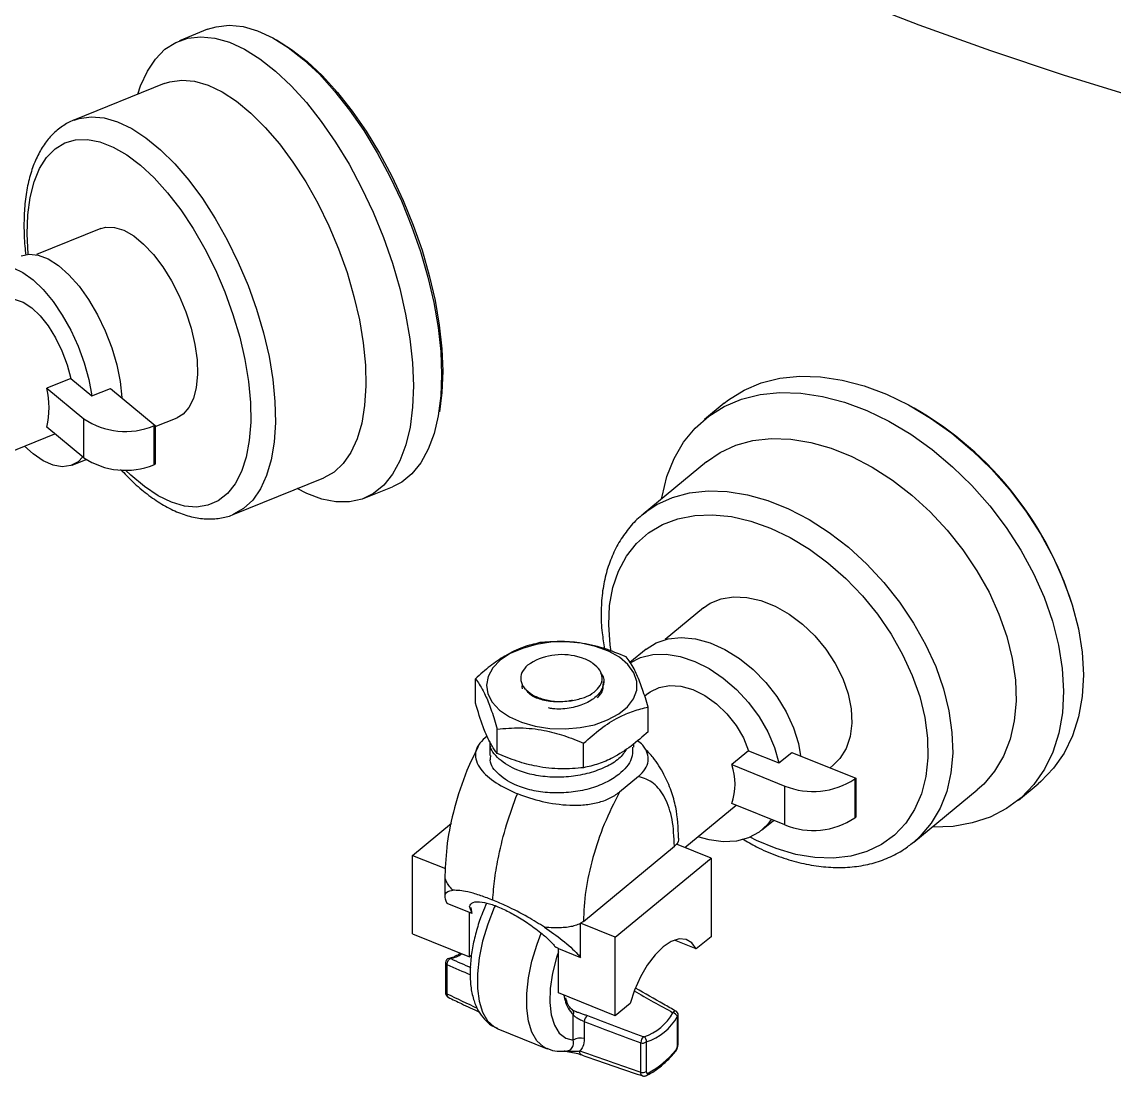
# Model space of a CAD drawing. Header units: millimetres. Extents: x 0 to 6631, y 0 to 4689.
# Drawn here: x 4235.7 to 4366.4, y 3549 to 3675.2 of the extents above; entities that cross this region are included whole.
import ezdxf

# ---------------------------------------------------------------- set-up
doc = ezdxf.new("R2010")
doc.units = ezdxf.units.MM
doc.header["$LTSCALE"] = 13
doc.layers.add('几何体', color=7, linetype='Continuous')

msp = doc.modelspace()

# ---------------------------------------------------------------- linework, layer by layer
at = {"layer": '几何体'}
for p, q in [((4257.96, 3674.26), (4254.59, 3672.89)), ((4252.78, 3667.77), (4241.96, 3663.39)), ((4245.18, 3650.42), (4237.48, 3647.31)), ((4241.59, 3632.5), (4238.72, 3631.34)), ((4241.59, 3632.5), (4244.12, 3630.41)), ((4238.72, 3631.34), (4243.16, 3627.68)), ((4244.12, 3630.41), (4246.33, 3631.3)), ((4246.33, 3631.3), (4251.68, 3626.89)), ((4319.74, 3629.55), (4317.38, 3627.6)), ((4243.16, 3623.02), (4243.16, 3627.68)), ((4251.68, 3626.74), (4254.32, 3627.81)), ((4243.16, 3623.02), (4238.72, 3626.68)), ((4251.52, 3626.83), (4251.68, 3626.89)), ((4251.52, 3626.83), (4251.52, 3622.17)), ((4251.68, 3626.89), (4251.68, 3622.24)), ((4230.12, 3622.01), (4239.69, 3625.88)), ((4241.77, 3622.14), (4243.44, 3622.81)), ((4317.64, 3622.53), (4310.06, 3616.28)), ((4251.52, 3622.17), (4251.68, 3622.24)), ((4261.02, 3616.24), (4271.84, 3620.61)), ((4276.7, 3618.18), (4280.08, 3619.54)), ((4310.06, 3616.28), (4310.37, 3616.53)), ((4317.27, 3605.07), (4312.66, 3601.27)), ((4310.39, 3600.12), (4308.46, 3598.53)), ((4304.92, 3597.48), (4304.81, 3597.65)), ((4289.99, 3593.65), (4289.99, 3596.59)), ((4305.32, 3595.92), (4305.32, 3596.26)), ((4304.89, 3594.65), (4304.91, 3594.68)), ((4310.68, 3594.85), (4310.24, 3594.49)), ((4310.64, 3590.25), (4310.64, 3593.19)), ((4291.39, 3589.72), (4291.15, 3589.51)), ((4292.6, 3587.64), (4292.6, 3590.57)), ((4291.7, 3589.06), (4291.7, 3587.42)), ((4302.93, 3585.94), (4302.93, 3588.87)), ((4308.93, 3588.4), (4308.93, 3588.81)), ((4322.65, 3587.97), (4320.64, 3586.32)), ((4322.65, 3587.97), (4326.27, 3586.51)), ((4326.27, 3586.51), (4327.82, 3587.78)), ((4327.82, 3587.78), (4335.46, 3584.7)), ((4320.64, 3586.32), (4326.98, 3583.75)), ((4332.4, 3585.93), (4332.78, 3586.25)), ((4309.49, 3584.91), (4307.2, 3583.02)), ((4335.34, 3584.6), (4335.46, 3584.7)), ((4335.34, 3584.6), (4335.34, 3579.95)), ((4335.46, 3584.7), (4335.46, 3580.04)), ((4326.98, 3579.1), (4326.98, 3583.75)), ((4342.42, 3577.04), (4349.99, 3583.28)), ((4354.92, 3582.07), (4357.29, 3584.02)), ((4315.02, 3576.4), (4321.15, 3581.45)), ((4326.98, 3579.1), (4320.64, 3581.66)), ((4282.46, 3575.46), (4287.12, 3579.3)), ((4324.2, 3578.46), (4325.64, 3579.64)), ((4335.34, 3579.95), (4335.46, 3580.04)), ((4314.04, 3576.79), (4313.79, 3576.54)), ((4318.18, 3575.12), (4314.04, 3576.79)), ((4282.46, 3566.07), (4282.46, 3575.46)), ((4282.46, 3575.46), (4286.4, 3573.87)), ((4302.9, 3567.55), (4313.79, 3576.54)), ((4306.7, 3565.66), (4318.18, 3575.12)), ((4318.18, 3575.12), (4318.18, 3565.73)), ((4286.34, 3573.06), (4286.34, 3570.47)), ((4292.05, 3570.11), (4291.95, 3570.15)), ((4289.26, 3568.63), (4286.59, 3569.71)), ((4289.59, 3568.5), (4289.28, 3569.35)), ((4289.59, 3568.5), (4289.49, 3569.21)), ((4289.59, 3568.5), (4289.26, 3568.63)), ((4289.26, 3563.32), (4289.26, 3568.63)), ((4302.9, 3567.55), (4302.57, 3567.33)), ((4302.57, 3563.25), (4302.57, 3567.33)), ((4306.7, 3565.66), (4302.57, 3567.33)), ((4282.46, 3566.07), (4289.26, 3563.32)), ((4306.7, 3556.27), (4306.7, 3565.66)), ((4316.4, 3564.26), (4313.78, 3565.32)), ((4318.18, 3565.73), (4316.4, 3564.26)), ((4299.91, 3564.33), (4299.59, 3564.46)), ((4299.91, 3564.33), (4302.57, 3563.25)), ((4299.91, 3559.02), (4299.91, 3564.33)), ((4286.4, 3562.64), (4286.4, 3559.13)), ((4286.57, 3562.42), (4286.57, 3558.91)), ((4289.52, 3563.54), (4289.26, 3563.32)), ((4306.7, 3556.27), (4299.91, 3559.02)), ((4300.71, 3558.12), (4300.6, 3558.74)), ((4308.48, 3557.74), (4306.7, 3556.27)), ((4301.69, 3553.36), (4301.69, 3556.42)), ((4314.14, 3552.7), (4314.14, 3556.21)), ((4314.23, 3552.87), (4314.23, 3556.38)), ((4292.68, 3554.72), (4298.58, 3552.33)), ((4302.99, 3555.57), (4302.99, 3553.54)), ((4310.41, 3553.13), (4310.41, 3549.63)), ((4309.76, 3549.54), (4309.76, 3553.05))]:
    msp.add_line(p, q, dxfattribs=at)
at = {"layer": '几何体', "flags": 128}
for points in [[(4334.67, 3678.05), (4343.02, 3674.8), (4351.57, 3671.71), (4360.29, 3668.8), (4369.19, 3666.06), (4378.24, 3663.51), (4387.45, 3661.13), (4396.79, 3658.95), (4406.25, 3656.95), (4415.84, 3655.15), (4425.52, 3653.54), (4435.3, 3652.12), (4445.15, 3650.9), (4455.07, 3649.88), (4465.05, 3649.07), (4475.07, 3648.45), (4485.13, 3648.03), (4495.2, 3647.82), (4505.28, 3647.8)], [(4257.96, 3674.26), (4258.97, 3674.57), (4260.53, 3674.74), (4262.2, 3674.58), (4263.94, 3674.07), (4265.75, 3673.24), (4267.59, 3672.09), (4269.46, 3670.63), (4271.32, 3668.88), (4273.15, 3666.87), (4274.93, 3664.61), (4276.64, 3662.14), (4278.25, 3659.48), (4279.76, 3656.67), (4281.13, 3653.75), (4282.36, 3650.73), (4283.42, 3647.68), (4284.31, 3644.61), (4285.02, 3641.57), (4285.53, 3638.6), (4285.84, 3635.73), (4285.94, 3632.99), (4285.84, 3630.42), (4285.54, 3628.05), (4285.04, 3625.91), (4284.34, 3624.03), (4283.45, 3622.42), (4282.39, 3621.11), (4281.17, 3620.11), (4280.08, 3619.54)], [(4249.62, 3666.49), (4249.95, 3667.5), (4250.75, 3669.25), (4251.72, 3670.71), (4252.86, 3671.87), (4254.16, 3672.7), (4255.6, 3673.21), (4257.16, 3673.38), (4258.82, 3673.21), (4260.57, 3672.71), (4262.37, 3671.88), (4264.22, 3670.72), (4266.08, 3669.26), (4267.94, 3667.52), (4269.77, 3665.5), (4271.55, 3663.25), (4273.26, 3660.77), (4274.88, 3658.12), (4276.38, 3655.31), (4277.76, 3652.38), (4278.98, 3649.37), (4280.05, 3646.31), (4280.94, 3643.25), (4281.64, 3640.21), (4282.15, 3637.23), (4282.46, 3634.36), (4282.57, 3631.62), (4282.47, 3629.06), (4282.17, 3626.69), (4281.66, 3624.55), (4280.96, 3622.66), (4280.08, 3621.05), (4279.02, 3619.74), (4277.8, 3618.75), (4276.43, 3618.08), (4274.93, 3617.74), (4273.31, 3617.74), (4271.61, 3618.07), (4269.83, 3618.74), (4268.68, 3619.33)], [(4266.09, 3673.05), (4266.2, 3672.99), (4268.01, 3671.86), (4269.85, 3670.42), (4271.68, 3668.7), (4273.48, 3666.72), (4275.23, 3664.49), (4276.92, 3662.06), (4278.51, 3659.45), (4279.99, 3656.68), (4281.34, 3653.8), (4282.55, 3650.84), (4283.6, 3647.83), (4284.47, 3644.81), (4285.17, 3641.82), (4285.67, 3638.89), (4285.98, 3636.06), (4286.08, 3633.37), (4285.98, 3630.84), (4285.69, 3628.52)], [(4252.78, 3667.77), (4253.43, 3667.99), (4254.86, 3668.18), (4256.4, 3668.05), (4258.02, 3667.57), (4259.7, 3666.77), (4261.41, 3665.65), (4263.14, 3664.23), (4264.86, 3662.53), (4266.54, 3660.58), (4268.16, 3658.39), (4269.7, 3656), (4271.13, 3653.45), (4272.45, 3650.76), (4273.61, 3647.99), (4274.63, 3645.16), (4275.46, 3642.31), (4276.12, 3639.5), (4276.58, 3636.75), (4276.83, 3634.1), (4276.89, 3631.6), (4276.74, 3629.27), (4276.39, 3627.15), (4275.84, 3625.27), (4275.1, 3623.66), (4274.18, 3622.33), (4273.09, 3621.31), (4271.85, 3620.62), (4271.84, 3620.61)], [(4242, 3663.41), (4242.61, 3663.61), (4244.04, 3663.81), (4245.58, 3663.67), (4247.2, 3663.2), (4248.88, 3662.4), (4250.59, 3661.28), (4252.32, 3659.86), (4254.04, 3658.16), (4255.72, 3656.2), (4257.34, 3654.01), (4258.88, 3651.63), (4260.31, 3649.07), (4261.63, 3646.39), (4262.79, 3643.61), (4263.81, 3640.78), (4264.64, 3637.94), (4265.3, 3635.12), (4265.76, 3632.37), (4266.01, 3629.73), (4266.07, 3627.22), (4265.92, 3624.89), (4265.57, 3622.78), (4265.02, 3620.9), (4264.28, 3619.28), (4263.36, 3617.96), (4262.27, 3616.94), (4261.04, 3616.25)], [(4236.51, 3647.37), (4236.38, 3649.8), (4236.45, 3652.08), (4236.73, 3654.16), (4237.2, 3656.02), (4237.86, 3657.62), (4238.7, 3658.94), (4239.71, 3659.96), (4240.87, 3660.67), (4242.17, 3661.05), (4243.58, 3661.09), (4245.08, 3660.8), (4246.66, 3660.18), (4248.28, 3659.25), (4249.93, 3658.01), (4251.57, 3656.48), (4253.18, 3654.69), (4254.74, 3652.66), (4256.23, 3650.43), (4257.62, 3648.02), (4258.89, 3645.48), (4260.02, 3642.85), (4260.99, 3640.15), (4261.8, 3637.45), (4262.42, 3634.76), (4262.85, 3632.15), (4263.08, 3629.63), (4263.11, 3627.27), (4262.94, 3625.08), (4262.57, 3623.1), (4262, 3621.37), (4261.25, 3619.91), (4260.32, 3618.73), (4259.23, 3617.87), (4258, 3617.33), (4256.64, 3617.12), (4255.18, 3617.24), (4253.64, 3617.69), (4252.04, 3618.47), (4250.4, 3619.56), (4248.76, 3620.95), (4248.14, 3621.55)], [(4245.18, 3650.42), (4245.8, 3650.59), (4246.84, 3650.57), (4247.95, 3650.22), (4249.12, 3649.55), (4250.31, 3648.58), (4251.48, 3647.34), (4252.6, 3645.86), (4253.64, 3644.19), (4254.56, 3642.37), (4255.35, 3640.46), (4255.98, 3638.51), (4256.43, 3636.58), (4256.69, 3634.72), (4256.74, 3632.98), (4256.6, 3631.42), (4256.26, 3630.09), (4255.73, 3629.01), (4255.03, 3628.23), (4254.32, 3627.81)], [(4235.66, 3647.17), (4236.6, 3647.37), (4237.71, 3647.25), (4238.89, 3646.79), (4240.12, 3646), (4241.36, 3644.91), (4242.58, 3643.54), (4243.73, 3641.93), (4244.78, 3640.13), (4245.71, 3638.2), (4246.49, 3636.18), (4247.1, 3634.14), (4247.51, 3632.14), (4247.72, 3630.22), (4247.73, 3630.15)], [(4229.68, 3640.17), (4229.71, 3640.83), (4229.91, 3642.37), (4230.31, 3643.68), (4230.89, 3644.72), (4231.64, 3645.46), (4232.54, 3645.89), (4233.57, 3645.98), (4234.69, 3645.74), (4235.87, 3645.17), (4237.08, 3644.29), (4238.3, 3643.13), (4239.47, 3641.71), (4240.58, 3640.08), (4241.59, 3638.27), (4242.47, 3636.35), (4243.2, 3634.36), (4243.75, 3632.36), (4244.12, 3630.41)], [(4233.81, 3641.84), (4234.09, 3641.93), (4234.96, 3641.94), (4235.92, 3641.61), (4236.92, 3640.96), (4237.92, 3640), (4238.89, 3638.79), (4239.77, 3637.37), (4240.54, 3635.8), (4241.15, 3634.15), (4241.59, 3632.5)], [(4319.74, 3629.55), (4320.26, 3629.96), (4322.11, 3631.11), (4324.17, 3631.97), (4326.39, 3632.53), (4328.77, 3632.77), (4331.26, 3632.7), (4333.84, 3632.31), (4336.48, 3631.61), (4339.14, 3630.62), (4341.79, 3629.33), (4344.41, 3627.77), (4346.95, 3625.95), (4349.39, 3623.9), (4351.7, 3621.65), (4353.85, 3619.21), (4355.81, 3616.62), (4357.56, 3613.91), (4359.09, 3611.12), (4360.36, 3608.27), (4361.36, 3605.41), (4362.09, 3602.56), (4362.53, 3599.76), (4362.69, 3597.05), (4362.54, 3594.46), (4362.11, 3592.02), (4361.39, 3589.75), (4360.39, 3587.69), (4359.13, 3585.87), (4357.61, 3584.3), (4357.29, 3584.02)], [(4312.25, 3618.09), (4312.3, 3618.4), (4312.88, 3620.76), (4313.74, 3622.92), (4314.87, 3624.87), (4316.27, 3626.57), (4317.9, 3628.01), (4319.75, 3629.16), (4321.8, 3630.03), (4324.03, 3630.58), (4326.41, 3630.82), (4328.9, 3630.75), (4331.48, 3630.36), (4334.12, 3629.67), (4336.78, 3628.67), (4339.43, 3627.38), (4342.05, 3625.82), (4344.59, 3624), (4347.03, 3621.95), (4349.34, 3619.7), (4351.49, 3617.26), (4353.45, 3614.67), (4355.2, 3611.97), (4356.72, 3609.17), (4357.99, 3606.33), (4359, 3603.46), (4359.73, 3600.61), (4360.17, 3597.82), (4360.32, 3595.1), (4360.18, 3592.51), (4359.75, 3590.07), (4359.03, 3587.8), (4358.03, 3585.75), (4356.76, 3583.92), (4355.25, 3582.35), (4353.51, 3581.05), (4351.55, 3580.04), (4349.41, 3579.33), (4347.1, 3578.93), (4344.66, 3578.84), (4344.61, 3578.85)], [(4317.64, 3622.53), (4319.27, 3623.66), (4321.14, 3624.51), (4323.18, 3625.06), (4325.37, 3625.31), (4327.69, 3625.23), (4330.08, 3624.85), (4332.53, 3624.15), (4335, 3623.16), (4337.45, 3621.88), (4339.86, 3620.34), (4342.17, 3618.55), (4344.37, 3616.55), (4346.42, 3614.35), (4348.29, 3611.99), (4349.96, 3609.5), (4351.41, 3606.92), (4352.6, 3604.29), (4353.54, 3601.63), (4354.19, 3598.99), (4354.56, 3596.41), (4354.64, 3593.92), (4354.43, 3591.56), (4353.92, 3589.35), (4353.14, 3587.33), (4352.08, 3585.54), (4350.77, 3583.99), (4349.99, 3583.28)], [(4243.04, 3623.12), (4242.47, 3622.54), (4241.59, 3622.07), (4240.58, 3621.93), (4239.47, 3622.12), (4238.3, 3622.64), (4237.08, 3623.47), (4236.05, 3624.41)], [(4310.37, 3616.53), (4311.69, 3617.41), (4313.56, 3618.26), (4315.6, 3618.82), (4317.8, 3619.06), (4320.11, 3618.99), (4322.51, 3618.6), (4324.96, 3617.91), (4327.43, 3616.91), (4329.88, 3615.64), (4332.28, 3614.09), (4334.59, 3612.31), (4336.79, 3610.3), (4338.84, 3608.1), (4340.72, 3605.74), (4342.39, 3603.25), (4343.83, 3600.67), (4345.03, 3598.04), (4345.96, 3595.38), (4346.61, 3592.75), (4346.98, 3590.16), (4347.06, 3587.67), (4346.85, 3585.31), (4346.35, 3583.1), (4345.56, 3581.09), (4344.5, 3579.29), (4343.19, 3577.74), (4342.38, 3577.01)], [(4306.23, 3599.86), (4306.12, 3600.63), (4305.93, 3603.04), (4306.03, 3605.34), (4306.42, 3607.49), (4307.09, 3609.47), (4308.04, 3611.23), (4309.24, 3612.76), (4310.68, 3614.03), (4312.34, 3615.02), (4314.19, 3615.72), (4316.21, 3616.11), (4318.35, 3616.19), (4320.6, 3615.97), (4322.92, 3615.43), (4325.27, 3614.6), (4327.61, 3613.47), (4329.92, 3612.08), (4332.15, 3610.44), (4334.27, 3608.57), (4336.26, 3606.51), (4338.07, 3604.29), (4339.69, 3601.93), (4341.08, 3599.48), (4342.23, 3596.97), (4343.12, 3594.44), (4343.73, 3591.93), (4344.06, 3589.48), (4344.1, 3587.12), (4343.86, 3584.88), (4343.32, 3582.82), (4342.51, 3580.94), (4341.44, 3579.29), (4340.11, 3577.89), (4338.56, 3576.76), (4336.8, 3575.91), (4334.87, 3575.37), (4332.78, 3575.13), (4330.58, 3575.2), (4328.29, 3575.58), (4325.95, 3576.27), (4323.6, 3577.25), (4322.85, 3577.63)], [(4317.27, 3605.07), (4318.07, 3605.62), (4319.38, 3606.16), (4320.86, 3606.39), (4322.45, 3606.32), (4324.12, 3605.94), (4325.82, 3605.27), (4327.49, 3604.31), (4329.09, 3603.11), (4330.57, 3601.7), (4331.9, 3600.11), (4333.02, 3598.39), (4333.92, 3596.6), (4334.56, 3594.77), (4334.92, 3592.98), (4335.01, 3591.26), (4334.8, 3589.66), (4334.31, 3588.24), (4333.56, 3587.04), (4332.78, 3586.25)], [(4310.39, 3600.12), (4311.6, 3600.89), (4313.02, 3601.36), (4314.6, 3601.52), (4316.3, 3601.35), (4318.06, 3600.86), (4319.83, 3600.07), (4321.56, 3599), (4323.2, 3597.68), (4324.71, 3596.14), (4326.04, 3594.44), (4327.15, 3592.61), (4328.02, 3590.72), (4328.61, 3588.82), (4328.87, 3587.36)], [(4302.51, 3590.74), (4304.23, 3591.09), (4305.78, 3591.65), (4307.12, 3592.37), (4308.17, 3593.23), (4308.9, 3594.19), (4309.28, 3595.22), (4309.3, 3596.27), (4308.94, 3597.31), (4308.23, 3598.28), (4307.2, 3599.15), (4305.89, 3599.88), (4304.35, 3600.44), (4302.64, 3600.82), (4300.84, 3600.98), (4299.02, 3600.94), (4297.25, 3600.68), (4295.6, 3600.22), (4294.15, 3599.59), (4292.95, 3598.79), (4292.05, 3597.87), (4291.5, 3596.87), (4291.3, 3595.82), (4291.47, 3594.78), (4292, 3593.77), (4292.88, 3592.84), (4294.05, 3592.04), (4295.49, 3591.39), (4297.12, 3590.92), (4298.89, 3590.65), (4300.71, 3590.58), (4302.51, 3590.74)], [(4308.48, 3598.5), (4309.73, 3599.13), (4311.2, 3599.47), (4312.79, 3599.51), (4314.48, 3599.23), (4316.22, 3598.65), (4317.95, 3597.79), (4319.63, 3596.66), (4321.21, 3595.3), (4322.65, 3593.75), (4323.9, 3592.04), (4324.95, 3590.23), (4325.74, 3588.37), (4326.27, 3586.51)], [(4295.62, 3595.38), (4295.57, 3595.67), (4295.57, 3595.79)], [(4310.68, 3594.85), (4310.88, 3595.01), (4311.95, 3595.55), (4313.19, 3595.78), (4314.55, 3595.69), (4315.98, 3595.28), (4317.42, 3594.57), (4318.8, 3593.6), (4320.06, 3592.39), (4321.15, 3591.01), (4322.03, 3589.52), (4322.65, 3587.97)], [(4325.36, 3579.75), (4324.95, 3579.2), (4323.9, 3578.23), (4322.65, 3577.54), (4321.21, 3577.15), (4319.63, 3577.07), (4317.95, 3577.3), (4316.59, 3577.69)], [(4292.34, 3569.44), (4292.24, 3569.21), (4291.46, 3567.22), (4290.85, 3565.19), (4290.44, 3563.2), (4290.22, 3561.3), (4290.22, 3559.55), (4290.43, 3558), (4290.85, 3556.69), (4291.45, 3555.66), (4292.23, 3554.95), (4292.68, 3554.72)], [(4298.58, 3552.33), (4298.13, 3552.57), (4297.35, 3553.28), (4296.75, 3554.3), (4296.33, 3555.61), (4296.12, 3557.17), (4296.12, 3558.92), (4296.33, 3560.82), (4296.75, 3562.81), (4297.36, 3564.83), (4297.85, 3566.14)], [(4316.4, 3564.26), (4315.87, 3565.01), (4315.17, 3565.41), (4314.34, 3565.47), (4313.41, 3565.16), (4312.44, 3564.51), (4311.47, 3563.55), (4310.54, 3562.33), (4309.71, 3560.91), (4309.01, 3559.35), (4308.48, 3557.74)], [(4299.91, 3563.92), (4299.69, 3563.25), (4299.21, 3561.36), (4298.94, 3559.54), (4298.89, 3557.86), (4299.06, 3556.38), (4299.44, 3555.15), (4300.02, 3554.21), (4300.78, 3553.61), (4301.69, 3553.36)], [(4302.63, 3551.62), (4302.59, 3551.64), (4302.55, 3551.68), (4302.51, 3551.75), (4302.49, 3551.83), (4302.48, 3551.94), (4302.48, 3552.06)]]:
    msp.add_lwpolyline(points, dxfattribs=at)
at = {"layer": '几何体'}
for centre, radius, start, end in [((4229.37, 3629.01), 9.63, 346.0226, 13.9774), ((4322.04, 3593.2), 41.17, 17.3629, 61.6451), ((4248.14, 3635.12), 8.96, 236.2195, 292.1561), ((4248.14, 3630.47), 8.96, 236.2195, 292.1561), ((4300.33, 3592.14), 7.33, 74.9624, 124.1164), ((4314.15, 3583.99), 6.89, 340.2722, 19.7278), ((4330.36, 3592.05), 8.96, 247.8439, 303.7805), ((4330.36, 3587.39), 8.96, 247.8439, 303.7805), ((4286.37, 3566.49), 3.44, 281.018, 305.4943), ((4286.9, 3562.64), 0.5, 98.5513, 180), ((4286.66, 3562.67), 0.266, 186.8731, 249.2648), ((4287.24, 3562.47), 0.671, 108.8052, 184.3863), ((4286.88, 3562.76), 0.374, 67.5794, 98.3855), ((4286.66, 3559.16), 0.258, 185.8912, 250.2467), ((4303.72, 3558.73), 3.07, 191.309, 228.757), ((4301.31, 3556.63), 0.443, 330.9543, 64.7622), ((4303.86, 3555.57), 0.865, 122.9214, 179.9248), ((4308.32, 3559.51), 6.02, 287.4556, 331.5523), ((4308.48, 3559.28), 6.44, 287.4556, 331.5523), ((4313.91, 3556.47), 0.346, 78.6037, 150.2985), ((4313.23, 3555.63), 1.08, 32.4071, 69.2931), ((4313.73, 3556.38), 0.5, 0, 60.5446), ((4314.02, 3556.39), 0.215, 305.2953, 357.4204), ((4302.52, 3552.13), 1.48, 71.491, 123.8953), ((4310.69, 3553.04), 0.926, 127.4827, 179.2851), ((4310, 3553.75), 0.742, 251.491, 303.8953), ((4309.89, 3553.28), 0.541, 344.1673, 64.402), ((4305.79, 3558.63), 10.41, 297.6874, 321.3205), ((4313.75, 3552.07), 0.183, 324.6048, 15.8154), ((4314.02, 3552.88), 0.215, 305.2953, 357.4204), ((4310, 3550.24), 0.742, 251.491, 303.8953), ((4310.27, 3549.45), 0.362, 296.9154, 354.3096)]:
    msp.add_arc(centre, radius, start, end, dxfattribs=at)
for centre, major_axis, ratio, start_param, end_param in [((4264.46, 3579.26), (51.61, -26.51), 0.095248, 5.203516, 5.265074), ((4264.79, 3579.48), (51.91, -26.24), 0.089048, 5.199608, 5.251669), ((4267.84, 3577.54), (78.09, -40.12), 0.095248, 5.00325, 5.05152), ((4335.85, 3550.75), (51.91, -26.24), 0.089048, 4.213732, 4.315144), ((4335.85, 3550.75), (60.08, -19.45), 0.087381, 4.170195, 4.298434), ((4335.61, 3550.5), (60.36, -19.23), 0.093376, 4.171657, 4.299897), ((4331.66, 3551.75), (91.34, -29.1), 0.093376, 4.417106, 4.500162)]:
    msp.add_ellipse(centre, major_axis=major_axis, ratio=ratio, start_param=start_param, end_param=end_param, dxfattribs=at)
for points, knots in [([(4242.02, 3663.41), (4241.99, 3663.4), (4241.47, 3663.25), (4240.57, 3662.69), (4239.38, 3661.73), (4238.37, 3660.48), (4237.52, 3659), (4236.84, 3657.27), (4236.35, 3655.31), (4236.06, 3653.15), (4235.97, 3650.81), (4236.03, 3648.83), (4236.18, 3647.61), (4236.22, 3647.25)], [0, 0, 0, 0, 0.006213, 0.104122, 0.201646, 0.300895, 0.403641, 0.510321, 0.62, 0.731147, 0.842441, 0.953318, 1, 1, 1, 1]), ([(4247.56, 3621.61), (4248.04, 3621.11), (4249.08, 3620.02), (4250.72, 3618.64), (4252.47, 3617.43), (4254.25, 3616.51), (4256.02, 3615.92), (4257.76, 3615.65), (4259.4, 3615.75), (4260.51, 3615.98), (4261.01, 3616.24), (4261.05, 3616.26)], [0, 0, 0, 0, 0.110477, 0.238887, 0.368128, 0.497917, 0.626861, 0.752846, 0.873898, 0.989881, 1, 1, 1, 1]), ([(4310.43, 3616.52), (4310.17, 3616.34), (4309.38, 3615.77), (4308.27, 3614.55), (4307.11, 3612.9), (4306.2, 3611.04), (4305.53, 3609.01), (4305.12, 3606.82), (4304.98, 3604.5), (4305.07, 3602.28), (4305.33, 3600.81), (4305.44, 3600.17)], [0, 0, 0, 0, 0.055764, 0.17502, 0.29423, 0.414019, 0.534879, 0.657005, 0.780304, 0.904498, 1, 1, 1, 1]), ([(4297.7, 3600.9), (4297.03, 3600.74), (4295.66, 3600.42), (4293.64, 3599.44), (4291.72, 3598.13), (4290.57, 3597.1), (4289.99, 3596.59)], [0, 0, 0, 0, 0.267276, 0.541818, 0.768445, 1, 1, 1, 1]), ([(4308.03, 3599.2), (4307.13, 3599.57), (4305.3, 3600.31), (4302.59, 3600.91), (4300.03, 3601.09), (4298.48, 3600.96), (4297.7, 3600.9)], [0, 0, 0, 0, 0.2672762, 0.5418181, 0.7684451, 1, 1, 1, 1]), ([(4301.61, 3593.99), (4302.1, 3594.1), (4303.09, 3594.3), (4304.24, 3594.95), (4304.99, 3595.77), (4305.23, 3596.69), (4304.93, 3597.62), (4304.1, 3598.45), (4303.11, 3598.97), (4302.43, 3599.16), (4302.23, 3599.22)], [0, 0, 0, 0, 0.132095, 0.264168, 0.396922, 0.532469, 0.668255, 0.806625, 0.945503, 1, 1, 1, 1]), ([(4310.64, 3593.19), (4310.53, 3593.56), (4310.21, 3594.64), (4309.64, 3596.27), (4308.86, 3598.05), (4308.34, 3598.78), (4308.03, 3599.2)], [0, 0, 0, 0, 0.131547, 0.383647, 0.643559, 1, 1, 1, 1]), ([(4296.22, 3598.21), (4295.96, 3597.92), (4295.44, 3597.35), (4295.34, 3596.37), (4295.78, 3595.43), (4296.73, 3594.64), (4298.07, 3594.09), (4299.63, 3593.82), (4300.85, 3593.86), (4301.48, 3593.97), (4301.61, 3593.99)], [0, 0, 0, 0, 0.1408, 0.281601, 0.422095, 0.560119, 0.697396, 0.832652, 0.966706, 1, 1, 1, 1]), ([(4289.99, 3596.59), (4290.3, 3596.16), (4290.82, 3595.44), (4291.59, 3593.67), (4292.16, 3592.05), (4292.49, 3590.94), (4292.6, 3590.57)], [0, 0, 0, 0, 0.356439, 0.608129, 0.868454, 1, 1, 1, 1]), ([(4304.95, 3597.28), (4305.06, 3597.12), (4305.44, 3596.59), (4305.3, 3595.56), (4304.53, 3594.41), (4303.07, 3593.5), (4301.22, 3593.01), (4299.65, 3592.89), (4298.9, 3593.06), (4298.73, 3593.09)], [0, 0, 0, 0, 0.073576, 0.248416, 0.424233, 0.600051, 0.774891, 0.951248, 1, 1, 1, 1]), ([(4295.74, 3595.62), (4295.75, 3595.6), (4295.82, 3595.5), (4295.89, 3595.39), (4295.95, 3595.3)], [0, 0, 0, 0, 0.154647, 1, 1, 1, 1]), ([(4301.61, 3593.99), (4301.45, 3593.96), (4300.7, 3593.81), (4299.28, 3593.76), (4297.62, 3594.09), (4296.44, 3594.66), (4296.14, 3595.14), (4296.03, 3595.32)], [0, 0, 0, 0, 0.071071, 0.33049, 0.588158, 0.845826, 1, 1, 1, 1]), ([(4305.22, 3595.92), (4305.24, 3595.69), (4305.29, 3595.12), (4304.83, 3594.61), (4304.55, 3594.31)], [0, 0, 0, 0, 0.400757, 1, 1, 1, 1]), ([(4292.6, 3587.64), (4292.49, 3587.78), (4292.17, 3588.2), (4291.6, 3589.16), (4290.82, 3590.96), (4290.3, 3592.66), (4289.99, 3593.65)], [0, 0, 0, 0, 0.131547, 0.383647, 0.643559, 1, 1, 1, 1]), ([(4302.93, 3588.87), (4303.61, 3589.47), (4304.97, 3590.68), (4306.99, 3591.96), (4308.91, 3592.79), (4310.06, 3593.05), (4310.64, 3593.19)], [0, 0, 0, 0, 0.267276, 0.541818, 0.768445, 1, 1, 1, 1]), ([(4292.6, 3590.57), (4293.51, 3590.64), (4295.34, 3590.79), (4298.04, 3590.5), (4300.61, 3589.83), (4302.15, 3589.19), (4302.93, 3588.87)], [0, 0, 0, 0, 0.267276, 0.541818, 0.768445, 1, 1, 1, 1]), ([(4310.64, 3590.25), (4309.97, 3589.65), (4308.6, 3588.45), (4306.58, 3587.16), (4304.67, 3586.34), (4303.51, 3586.07), (4302.93, 3585.94)], [0, 0, 0, 0, 0.2672762, 0.5418181, 0.7684451, 1, 1, 1, 1]), ([(4290.31, 3588.44), (4289.84, 3587.5), (4288.69, 3585.17), (4287.43, 3581.19), (4286.51, 3576.9), (4286.4, 3574.32), (4286.34, 3573.06)], [0, 0, 0, 0, 0.188198, 0.469478, 0.739949, 1, 1, 1, 1]), ([(4291.15, 3589.51), (4290.85, 3589.23), (4290.26, 3588.67), (4289.93, 3587.7), (4290.04, 3586.72), (4290.75, 3585.47), (4292.35, 3584.06), (4294.12, 3583.25), (4295.01, 3582.83)], [0, 0, 0, 0, 0.1274172, 0.2501178, 0.3708143, 0.5004071, 0.7495589, 1, 1, 1, 1]), ([(4308.07, 3588.19), (4307.8, 3587.79), (4307.24, 3586.95), (4305.58, 3585.99), (4303.63, 3585.25), (4301.42, 3584.84), (4299.15, 3584.76), (4296.95, 3585.02), (4294.65, 3585.69), (4292.73, 3586.92), (4291.68, 3588.16), (4291.78, 3588.84), (4291.79, 3588.9)], [0, 0, 0, 0, 0.092807, 0.191788, 0.291452, 0.389862, 0.489663, 0.588264, 0.687653, 0.835518, 0.984382, 1, 1, 1, 1]), ([(4308.79, 3588.4), (4308.79, 3587.93), (4308.78, 3586.77), (4307.46, 3585.28), (4305.6, 3584.11), (4303.62, 3583.37), (4301.42, 3582.96), (4299.15, 3582.88), (4296.95, 3583.14), (4294.66, 3583.82), (4292.7, 3585.05), (4291.64, 3586.42), (4291.8, 3587.22), (4291.84, 3587.41)], [0, 0, 0, 0, 0.084258, 0.209227, 0.292575, 0.376497, 0.459363, 0.543401, 0.626428, 0.710119, 0.834629, 0.95998, 1, 1, 1, 1]), ([(4309.49, 3584.91), (4309.79, 3585.2), (4310.37, 3585.76), (4310.71, 3586.73), (4310.57, 3587.7), (4310.17, 3588.56), (4309.6, 3589.01), (4309.38, 3589.19)], [0, 0, 0, 0, 0.218379, 0.428754, 0.635616, 0.857817, 1, 1, 1, 1]), ([(4302.93, 3585.94), (4302.03, 3585.87), (4300.2, 3585.72), (4297.49, 3586.01), (4294.93, 3586.68), (4293.38, 3587.31), (4292.6, 3587.64)], [0, 0, 0, 0, 0.267276, 0.541818, 0.768445, 1, 1, 1, 1]), ([(4314.29, 3577.52), (4314.23, 3578.77), (4314.14, 3580.67), (4313.44, 3583.22), (4312.55, 3585.22), (4311.47, 3586.97), (4310.55, 3587.92), (4310.19, 3588.3)], [0, 0, 0, 0, 0.319554, 0.490856, 0.674016, 0.872285, 1, 1, 1, 1]), ([(4313.79, 3576.54), (4313.74, 3577.65), (4313.62, 3579.88), (4312.73, 3582.42), (4311.38, 3584.25), (4310.12, 3584.69), (4309.49, 3584.91)], [0, 0, 0, 0, 0.250026, 0.5, 0.749974, 1, 1, 1, 1]), ([(4292.05, 3570.11), (4292.12, 3570.96), (4292.26, 3572.68), (4292.8, 3575.7), (4293.65, 3579.12), (4294.55, 3581.6), (4295.01, 3582.83)], [0, 0, 0, 0, 0.2138674, 0.4277366, 0.7138671, 1, 1, 1, 1]), ([(4295.01, 3582.84), (4295.97, 3582.5), (4297.91, 3581.82), (4300.73, 3581.43), (4303.01, 3581.47), (4304.65, 3581.74), (4306.12, 3582.25), (4306.84, 3582.76), (4307.2, 3583.02)], [0, 0, 0, 0, 0.248589, 0.498299, 0.62825, 0.749296, 0.872285, 1, 1, 1, 1]), ([(4307.2, 3583.02), (4306.57, 3581.76), (4305.31, 3579.24), (4303.96, 3575.19), (4303.07, 3571.18), (4302.95, 3568.76), (4302.9, 3567.55)], [0, 0, 0, 0, 0.250026, 0.5, 0.749974, 1, 1, 1, 1]), ([(4314.26, 3577.52), (4314.27, 3577.48), (4314.32, 3577.26), (4314.2, 3577.01), (4314.06, 3576.81), (4314.04, 3576.79)], [0, 0, 0, 0, 0.156788, 0.901521, 1, 1, 1, 1]), ([(4321.9, 3577.43), (4322.47, 3577.1), (4323.81, 3576.33), (4325.98, 3575.41), (4328.37, 3574.64), (4330.75, 3574.15), (4333.07, 3573.96), (4335.31, 3574.06), (4337.44, 3574.45), (4339.41, 3575.15), (4341.07, 3576), (4341.98, 3576.73), (4342.36, 3577.03)], [0, 0, 0, 0, 0.0782987, 0.1852657, 0.2923521, 0.3994168, 0.5062413, 0.6125209, 0.7179108, 0.8221402, 0.9251512, 1, 1, 1, 1]), ([(4287.29, 3571.29), (4287.12, 3571.47), (4286.8, 3571.82), (4286.51, 3572.33), (4286.35, 3572.75), (4286.36, 3572.98), (4286.36, 3573.06)], [0, 0, 0, 0, 0.328006, 0.629577, 0.871598, 1, 1, 1, 1]), ([(4286.59, 3569.71), (4286.46, 3570.05), (4286.19, 3570.76), (4286.66, 3571.18), (4287.17, 3571.27), (4287.29, 3571.29)], [0, 0, 0, 0, 0.410682, 0.858247, 1, 1, 1, 1]), ([(4291.95, 3570.15), (4291.44, 3570.34), (4290.42, 3570.73), (4288.7, 3571.23), (4287.83, 3571.27), (4287.29, 3571.29)], [0, 0, 0, 0, 0.266654, 0.541385, 1, 1, 1, 1]), ([(4298.26, 3566.86), (4297.59, 3567.27), (4296.12, 3568.2), (4293.96, 3569.3), (4292.61, 3569.87), (4292.05, 3570.11)], [0, 0, 0, 0, 0.327432, 0.722961, 1, 1, 1, 1]), ([(4289.28, 3569.35), (4289.38, 3569.54), (4289.58, 3569.91), (4290.59, 3569.96), (4291.94, 3569.62), (4293.39, 3569.02), (4294.93, 3568.2), (4296.52, 3567.19), (4297.7, 3566.31), (4298.31, 3565.78), (4298.47, 3565.64)], [0, 0, 0, 0, 0.164954, 0.330688, 0.448443, 0.566554, 0.678375, 0.801387, 0.947726, 1, 1, 1, 1]), ([(4291.33, 3569.74), (4291.16, 3569.35), (4290.71, 3568.37), (4290.17, 3566.72), (4289.69, 3564.85), (4289.41, 3563.01), (4289.31, 3561.24), (4289.43, 3559.56), (4289.76, 3558.08), (4290.3, 3556.83), (4291.02, 3555.85), (4291.79, 3555.13), (4292.38, 3554.89), (4292.63, 3554.78)], [0, 0, 0, 0, 0.065111, 0.165541, 0.266232, 0.367562, 0.470022, 0.574169, 0.68039, 0.77395, 0.860794, 0.942899, 1, 1, 1, 1]), ([(4302.57, 3567.33), (4302.51, 3567.3), (4302.27, 3567.17), (4301.77, 3567), (4301.05, 3566.86), (4299.88, 3566.75), (4298.94, 3566.81), (4298.26, 3566.85)], [0, 0, 0, 0, 0.050272, 0.220214, 0.378002, 0.550604, 1, 1, 1, 1]), ([(4298.26, 3566.85), (4298.99, 3566.34), (4300.55, 3565.26), (4301.9, 3564.02), (4302.45, 3563.38), (4302.57, 3563.25)], [0, 0, 0, 0, 0.410645, 0.877492, 1, 1, 1, 1]), ([(4298.47, 3565.64), (4298.78, 3565.35), (4299.2, 3564.93), (4299.5, 3564.56), (4299.59, 3564.46)], [0, 0, 0, 0, 0.711751, 1, 1, 1, 1]), ([(4288.18, 3563.76), (4288.17, 3563.75), (4287.96, 3563.57), (4287.77, 3563.49), (4287.58, 3563.4)], [0, 0, 0, 0, 0.030887, 1, 1, 1, 1]), ([(4287.58, 3563.4), (4287.51, 3563.37), (4287.24, 3563.2), (4287.01, 3563.16), (4286.83, 3563.13)], [0, 0, 0, 0, 0.227228, 1, 1, 1, 1]), ([(4286.4, 3559.13), (4286.4, 3559.12), (4286.39, 3559.01), (4286.44, 3558.82), (4286.57, 3558.6), (4286.7, 3558.48), (4286.78, 3558.46), (4286.78, 3558.45)], [0, 0, 0, 0, 0.036818, 0.403971, 0.699919, 0.984639, 1, 1, 1, 1]), ([(4286.57, 3558.91), (4286.58, 3558.83), (4286.59, 3558.66), (4286.67, 3558.51), (4286.76, 3558.48), (4286.78, 3558.47)], [0, 0, 0, 0, 0.3777247, 0.7871958, 1, 1, 1, 1]), ([(4286.72, 3558.48), (4287.25, 3558.23), (4288.49, 3557.64), (4289.73, 3557.05), (4290.43, 3556.72)], [0, 0, 0, 0, 0.429302, 1, 1, 1, 1]), ([(4301.58, 3556.99), (4301.5, 3557.05), (4301.29, 3557.22), (4301, 3557.65), (4300.87, 3558.16), (4300.8, 3558.4)], [0, 0, 0, 0, 0.229493, 0.652921, 1, 1, 1, 1]), ([(4313.98, 3556.81), (4313.48, 3557.09), (4311.87, 3558.01), (4310.25, 3558.94), (4309.13, 3559.59)], [0, 0, 0, 0, 0.305988, 1, 1, 1, 1]), ([(4301.5, 3557.03), (4301.56, 3556.99), (4301.73, 3556.88), (4302.1, 3556.74), (4302.55, 3556.58), (4302.98, 3556.44), (4303.25, 3556.34), (4303.39, 3556.29)], [0, 0, 0, 0, 0.19113, 0.455045, 0.64034, 0.81838, 1, 1, 1, 1]), ([(4302.99, 3555.57), (4302.9, 3555.61), (4302.71, 3555.69), (4302.41, 3555.83), (4302.1, 3556.01), (4301.85, 3556.2), (4301.74, 3556.35), (4301.69, 3556.42)], [0, 0, 0, 0, 0.154254, 0.316154, 0.499276, 0.783133, 1, 1, 1, 1]), ([(4300.91, 3552.06), (4301.05, 3552.1), (4301.23, 3552.14), (4301.51, 3552.35), (4301.62, 3552.54), (4301.73, 3552.91), (4301.71, 3553.14), (4301.69, 3553.36)], [0, 0, 0, 0, 0.238527, 0.28508, 0.624268, 0.632969, 1, 1, 1, 1]), ([(4302.99, 3553.54), (4302.97, 3553.2), (4302.92, 3552.63), (4302.61, 3552.22), (4302.48, 3552.06)], [0, 0, 0, 0, 0.586964, 1, 1, 1, 1]), ([(4298.52, 3552.4), (4298.65, 3552.34), (4299.12, 3552.09), (4300, 3551.98), (4300.71, 3552.05), (4301.04, 3552.08)], [0, 0, 0, 0, 0.167431, 0.617177, 1, 1, 1, 1]), ([(4300.57, 3552.06), (4300.64, 3552.05), (4300.96, 3552.01), (4301.6, 3551.9), (4302.26, 3551.75), (4302.56, 3551.64), (4302.62, 3551.62)], [0, 0, 0, 0, 0.097488, 0.496972, 0.900159, 1, 1, 1, 1]), ([(4300.58, 3552.08), (4300.73, 3552.06), (4301.14, 3552), (4301.79, 3552.05), (4302.26, 3552.05), (4302.48, 3552.06)], [0, 0, 0, 0, 0.214772, 0.628143, 1, 1, 1, 1]), ([(4310.44, 3549.12), (4310.64, 3549.23), (4311.24, 3549.53), (4312.23, 3550.26), (4313.18, 3551.15), (4313.72, 3551.77), (4313.89, 3551.96)], [0, 0, 0, 0, 0.177042, 0.512693, 0.848953, 1, 1, 1, 1]), ([(4313.89, 3551.97), (4313.92, 3552.01), (4314.04, 3552.14), (4314.16, 3552.43), (4314.24, 3552.71), (4314.23, 3552.84), (4314.22, 3552.87)], [0, 0, 0, 0, 0.162303, 0.547909, 0.927558, 1, 1, 1, 1]), ([(4313.92, 3552.12), (4313.95, 3552.16), (4314.01, 3552.25), (4314.09, 3552.4), (4314.13, 3552.56), (4314.14, 3552.66), (4314.14, 3552.7)], [0, 0, 0, 0, 0.25538, 0.510786, 0.765429, 1, 1, 1, 1]), ([(4302.63, 3551.62), (4303.24, 3551.4), (4305.7, 3550.54), (4308.16, 3549.7), (4310.01, 3549.07)], [0, 0, 0, 0, 0.247689, 1, 1, 1, 1]), ([(4309.95, 3549.1), (4309.92, 3549.11), (4309.85, 3549.13), (4309.78, 3549.28), (4309.77, 3549.45), (4309.76, 3549.54)], [0, 0, 0, 0, 0.239675, 0.619527, 1, 1, 1, 1]), ([(4310.41, 3549.63), (4310.41, 3549.58), (4310.42, 3549.5), (4310.47, 3549.42), (4310.54, 3549.38), (4310.6, 3549.4), (4310.63, 3549.41)], [0, 0, 0, 0, 0.252044, 0.504046, 0.757121, 1, 1, 1, 1]), ([(4309.94, 3549.09), (4309.95, 3549.09), (4310.02, 3549.05), (4310.19, 3549.05), (4310.35, 3549.08), (4310.42, 3549.12), (4310.43, 3549.13)], [0, 0, 0, 0, 0.025591, 0.495706, 0.914428, 1, 1, 1, 1])]:
    msp.add_open_spline(points, degree=3, knots=knots, dxfattribs=at)

doc.saveas('drawing.dxf')
